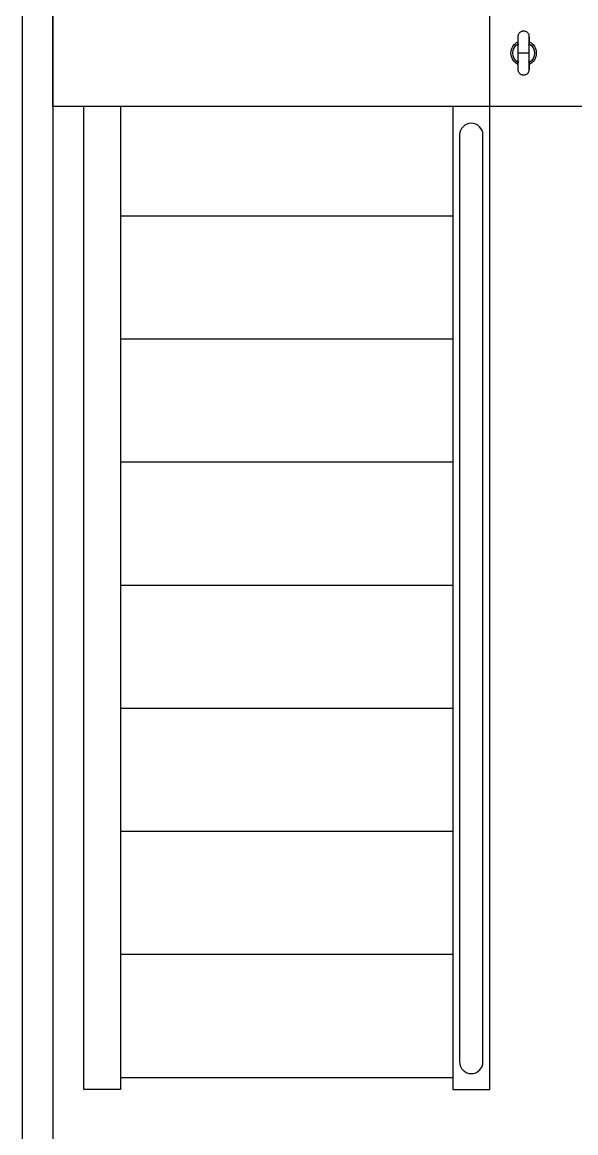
# Model space of a CAD drawing. Header units: millimetres. Extents: x -62354 to 129108, y -71259 to 35407.
# Drawn here: x -27235 to -26335, y 17401 to 19206 of the extents above; entities that cross this region are included whole.
import ezdxf

# ---------------------------------------------------------------- set-up
doc = ezdxf.new("R2010")
doc.units = ezdxf.units.MM
doc.header["$MEASUREMENT"] = 0
doc.layers.add('1st FL Layout xrf$0$CR-Machine', color=7, linetype='Continuous', transparency=0.5)
doc.layers.add('1st FL Layout xrf$0$CR-Sandwich Panel', color=3, linetype='Continuous')

# ---------------------------------------------------------------- blocks, each defined once
blk = doc.blocks.new('1st FL Layout xrf$0$kjdfhkjhwiuer2343434243')
for p, q in [((-1938.5, 774.1), (-1938.2, 774)), ((-1938.2, 774), (-1936.2, 773.6)), ((-1923, 773.7), (-1923, 756.1)), ((-1909.9, 773.6), (-1907.8, 774)), ((-1907.8, 774), (-1907.4, 774.1)), ((-1938.2, 756), (-1938.6, 755.9)), ((-1936.1, 756.4), (-1938.2, 756)), ((-1907.8, 756), (-1909.8, 756.4)), ((-1907.5, 755.9), (-1907.8, 756))]:
    blk.add_line(p, q)
at = {"color": 253}
for p, q in [((-3588, 650), (-3588, 110)), ((-3388, 650), (-3388, 110)), ((-3188, 650), (-3188, 110)), ((-2988, 650), (-2988, 110)), ((-2788, 650), (-2788, 110)), ((-2588, 650), (-2588, 110)), ((-2388, 650), (-2388, 110)), ((-2188, 650), (-2188, 110))]:
    blk.add_line(p, q, dxfattribs=at)
for points in [[(-1689, 2150), (-2010, 2150), (-2010, 0), (0, 0), (0, 2150), (-1289, 2150)], [(-2010, 650), (-3607, 650), (-3607, 710), (0, 710)], [(-2010, 110), (-3607, 110), (-3607, 50), (-2010, 50)]]:
    blk.add_lwpolyline(points)
blk.add_lwpolyline([(-2056.1, 661), (-3562.3, 661, -1), (-3562.3, 699), (-2056.1, 699, -1)], format="xyb", close=True)
for centre, radius, start, end in [((-1489, 1289), 556, 108.9983, 249.956), ((-1923, 765), 20.6, 26.3413, 153.6181), ((-1923, 765), 20.6, 26.3563, 153.6058), ((-1923, 765), 17.7, 30.6659, 149.3341), ((-1923, 765), 20.6, 206.3096, 333.6455), ((-1923, 765), 20.6, 206.3264, 333.6321), ((-1923, 765), 17.7, 210.6674, 329.3326)]:
    blk.add_arc(centre, radius, start, end)
blk.add_arc((-1489, 1289), 480, 182.9855, 77.9753, dxfattribs=at)
for points, knots in [([(-1950.3, 773.7), (-1951, 773.7), (-1952.5, 773.5), (-1954.4, 772.8), (-1955.9, 771.7), (-1957.3, 770.3), (-1958.2, 768.7), (-1958.7, 767.3), (-1959, 765.8), (-1959, 764.2), (-1958.6, 762.3), (-1957.9, 760.6), (-1956.7, 759), (-1955, 757.6), (-1952.8, 756.5), (-1951.1, 756.4), (-1950.2, 756.3)], [0, 0, 0, 0, 2.251754, 4.300528, 6.143621, 7.778792, 10.414348, 11.423748, 12.334785, 14.77545, 16.343427, 18.138747, 20.147018, 22.35702, 24.778764, 27.409132, 27.409132, 27.409132, 27.409132]), ([(-1938.5, 774.2), (-1938.9, 774.2), (-1939.7, 774.1), (-1941.1, 774.1), (-1942.9, 774), (-1944.9, 774), (-1946.8, 773.9), (-1948.4, 773.9), (-1949.6, 773.8), (-1950.6, 773.7), (-1950.7, 773.7), (-1950.8, 773.7)], [0, 0, 0, 0, 0.514282, 1.388908, 2.483943, 3.852383, 5.504906, 6.942528, 8.553246, 10.334478, 12.281504, 12.281504, 12.281504, 12.281504]), ([(-1923, 773.7), (-1924.2, 773.7), (-1926.5, 773.7), (-1929.8, 773.7), (-1932.5, 773.6), (-1935.1, 773.6), (-1937.3, 773.6), (-1939.2, 773.6), (-1940.9, 773.6), (-1942.7, 773.6), (-1944.6, 773.6), (-1946.4, 773.6), (-1947.8, 773.6), (-1949, 773.6), (-1949.7, 773.7), (-1949.8, 773.7), (-1949.8, 773.7)], [0, 0, 0, 0, 2.341049, 4.420008, 6.260579, 7.877024, 9.697504, 11.146608, 12.351216, 13.858227, 15.737316, 17.999117, 19.959294, 22.146206, 24.552245, 26.83559, 26.83559, 26.83559, 26.83559]), ([(-1896.2, 773.7), (-1896.2, 773.7), (-1896.3, 773.7), (-1897, 773.6), (-1898.2, 773.6), (-1899.6, 773.6), (-1901.4, 773.6), (-1903.3, 773.6), (-1905.1, 773.6), (-1906.8, 773.6), (-1908.7, 773.6), (-1910.9, 773.6), (-1913.5, 773.6), (-1916.2, 773.7), (-1919.5, 773.7), (-1921.8, 773.7), (-1923, 773.7)], [0, 0, 0, 0, 2.283343, 4.68938, 6.87629, 8.836466, 11.098265, 12.977352, 14.484362, 15.688969, 17.138071, 18.958517, 20.574995, 22.415564, 24.494521, 26.835531, 26.835531, 26.835531, 26.835531]), ([(-1895.2, 773.7), (-1895.3, 773.7), (-1895.4, 773.7), (-1896.4, 773.8), (-1897.6, 773.9), (-1899.2, 773.9), (-1901.1, 774), (-1903.1, 774), (-1904.9, 774.1), (-1906.3, 774.1), (-1907.1, 774.2), (-1907.4, 774.2)], [0, 0, 0, 0, 1.945853, 3.726006, 5.335763, 6.772507, 8.424049, 9.791665, 10.88604, 11.760118, 12.265046, 12.265046, 12.265046, 12.265046]), ([(-1895.8, 756.3), (-1895, 756.3), (-1893.6, 756.4), (-1891.7, 757.2), (-1890.2, 758.2), (-1888.7, 759.7), (-1887.8, 761.2), (-1887.3, 762.7), (-1887, 764.1), (-1887, 765.8), (-1887.4, 767.7), (-1888.1, 769.3), (-1889.2, 770.9), (-1890.9, 772.4), (-1893.1, 773.5), (-1894.8, 773.6), (-1895.7, 773.7)], [0, 0, 0, 0, 2.250521, 4.301628, 6.149465, 7.793173, 10.468695, 11.496925, 12.417399, 14.855047, 16.402889, 18.169914, 20.155636, 22.359002, 24.777803, 27.409876, 27.409876, 27.409876, 27.409876]), ([(-1950.7, 756.3), (-1950.6, 756.3), (-1950.4, 756.3), (-1949.2, 756.2), (-1947.7, 756.1), (-1945.8, 756), (-1943.5, 756), (-1941.2, 755.9), (-1939.6, 755.9), (-1938.7, 755.8), (-1938.6, 755.8)], [0, 0, 0, 0, 2.181702, 4.167605, 5.949363, 7.523734, 9.314841, 10.776263, 11.922734, 12.171676, 12.171676, 12.171676, 12.171676]), ([(-1949.7, 756.3), (-1949.7, 756.3), (-1949.7, 756.4), (-1948.9, 756.4), (-1947.8, 756.4), (-1946.4, 756.4), (-1944.6, 756.4), (-1942.7, 756.4), (-1941, 756.4), (-1939.3, 756.4), (-1937.3, 756.4), (-1935.1, 756.4), (-1932.5, 756.4), (-1929.8, 756.3), (-1926.5, 756.3), (-1924.2, 756.3), (-1923, 756.3)], [0, 0, 0, 0, 2.1665, 4.574297, 6.76249, 8.723766, 10.987011, 12.867778, 14.376853, 15.582599, 17.031941, 18.853431, 20.471149, 22.31351, 24.394816, 26.738793, 26.738793, 26.738793, 26.738793]), ([(-1923, 756.3), (-1921.8, 756.3), (-1919.5, 756.3), (-1916.2, 756.3), (-1913.5, 756.4), (-1910.9, 756.4), (-1908.7, 756.4), (-1906.7, 756.4), (-1905, 756.4), (-1903.3, 756.4), (-1901.4, 756.4), (-1899.6, 756.4), (-1898.2, 756.4), (-1897.1, 756.4), (-1896.3, 756.4), (-1896.3, 756.3), (-1896.3, 756.3)], [0, 0, 0, 0, 2.343937, 4.425241, 6.267599, 7.885316, 9.706804, 11.156176, 12.36192, 13.870966, 15.751755, 18.014977, 19.976251, 22.164442, 24.572236, 26.738734, 26.738734, 26.738734, 26.738734]), ([(-1907.5, 755.8), (-1907.3, 755.8), (-1906.4, 755.9), (-1904.8, 755.9), (-1902.5, 756), (-1900.2, 756), (-1898.3, 756.1), (-1896.8, 756.2), (-1895.6, 756.3), (-1895.4, 756.3), (-1895.3, 756.3)], [0, 0, 0, 0, 0.257827, 1.405005, 2.867328, 4.659522, 6.234863, 8.01772, 10.004847, 12.187894, 12.187894, 12.187894, 12.187894])]:
    blk.add_open_spline(points, degree=3, knots=knots)
blk = doc.blocks.new('*U133')
blk.add_lwpolyline([(-44966.2, 12752.3), (-36507.7, 12752.3), (-36507.7, 12802.3), (-44966.2, 12802.3)], close=True)
blk = doc.blocks.new('1st FL Layout xrf')
at = {"layer": '1st FL Layout xrf$0$CR-Machine', "xscale": -1, "rotation": 270}
blk.add_blockref('1st FL Layout xrf$0$kjdfhkjhwiuer2343434243', (-27184.9, 21078.5), dxfattribs=at)
at = {"layer": '1st FL Layout xrf$0$CR-Sandwich Panel', "rotation": 270}
blk.add_blockref('*U133', (-39987.1, -20552.7), dxfattribs=at)

msp = doc.modelspace()

# ---------------------------------------------------------------- block references
msp.add_blockref('1st FL Layout xrf', (0, 0))

doc.saveas('drawing.dxf')
